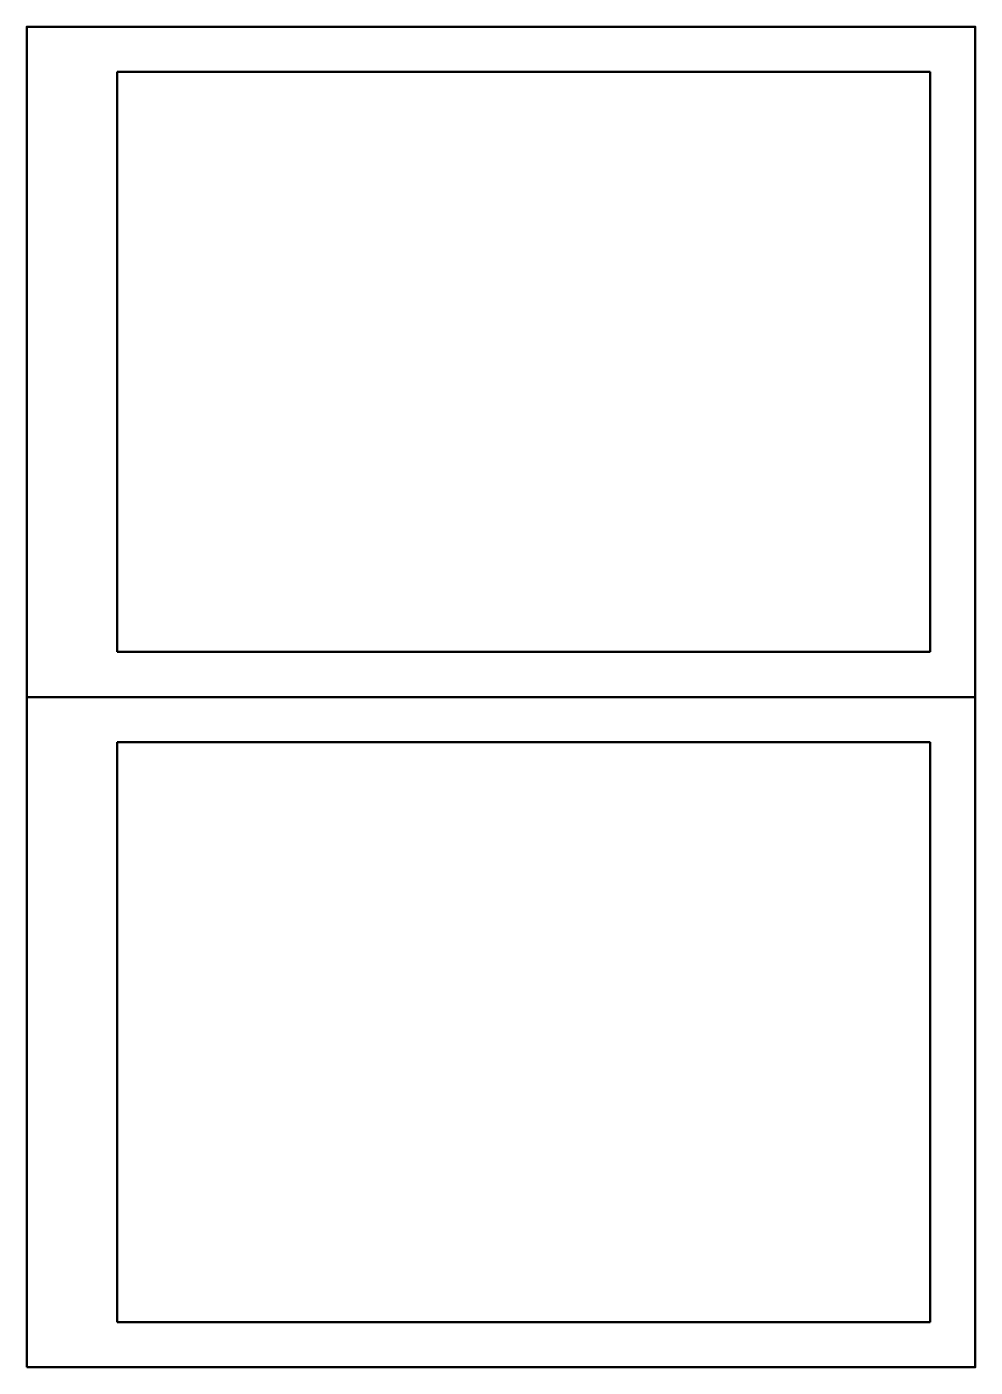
# Model space of a CAD drawing. Header units: millimetres. Extents: x 0 to 210, y 0 to 297.
import ezdxf

# ---------------------------------------------------------------- set-up
doc = ezdxf.new("R2010")
doc.units = ezdxf.units.MM
doc.header["$LTSCALE"] = 0.5
doc.layers.add('41-GRUBA CIĄGŁA', color=41, linetype='Continuous', lineweight=50)

msp = doc.modelspace()

# ---------------------------------------------------------------- linework, layer by layer
at = {"layer": '41-GRUBA CIĄGŁA'}
for p, q in [((20, 287), (20, 158.5)), ((200, 287), (20, 287)), ((200, 158.5), (200, 287)), ((20, 158.5), (200, 158.5)), ((0, 148.5), (210, 148.5)), ((200, 138.5), (20, 138.5)), ((20, 138.5), (20, 10)), ((200, 10), (200, 138.5)), ((20, 10), (200, 10))]:
    msp.add_line(p, q, dxfattribs=at)
msp.add_lwpolyline([(0, 0), (0, 297), (210, 297), (210, 0)], close=True, dxfattribs=at)

doc.saveas('drawing.dxf')
